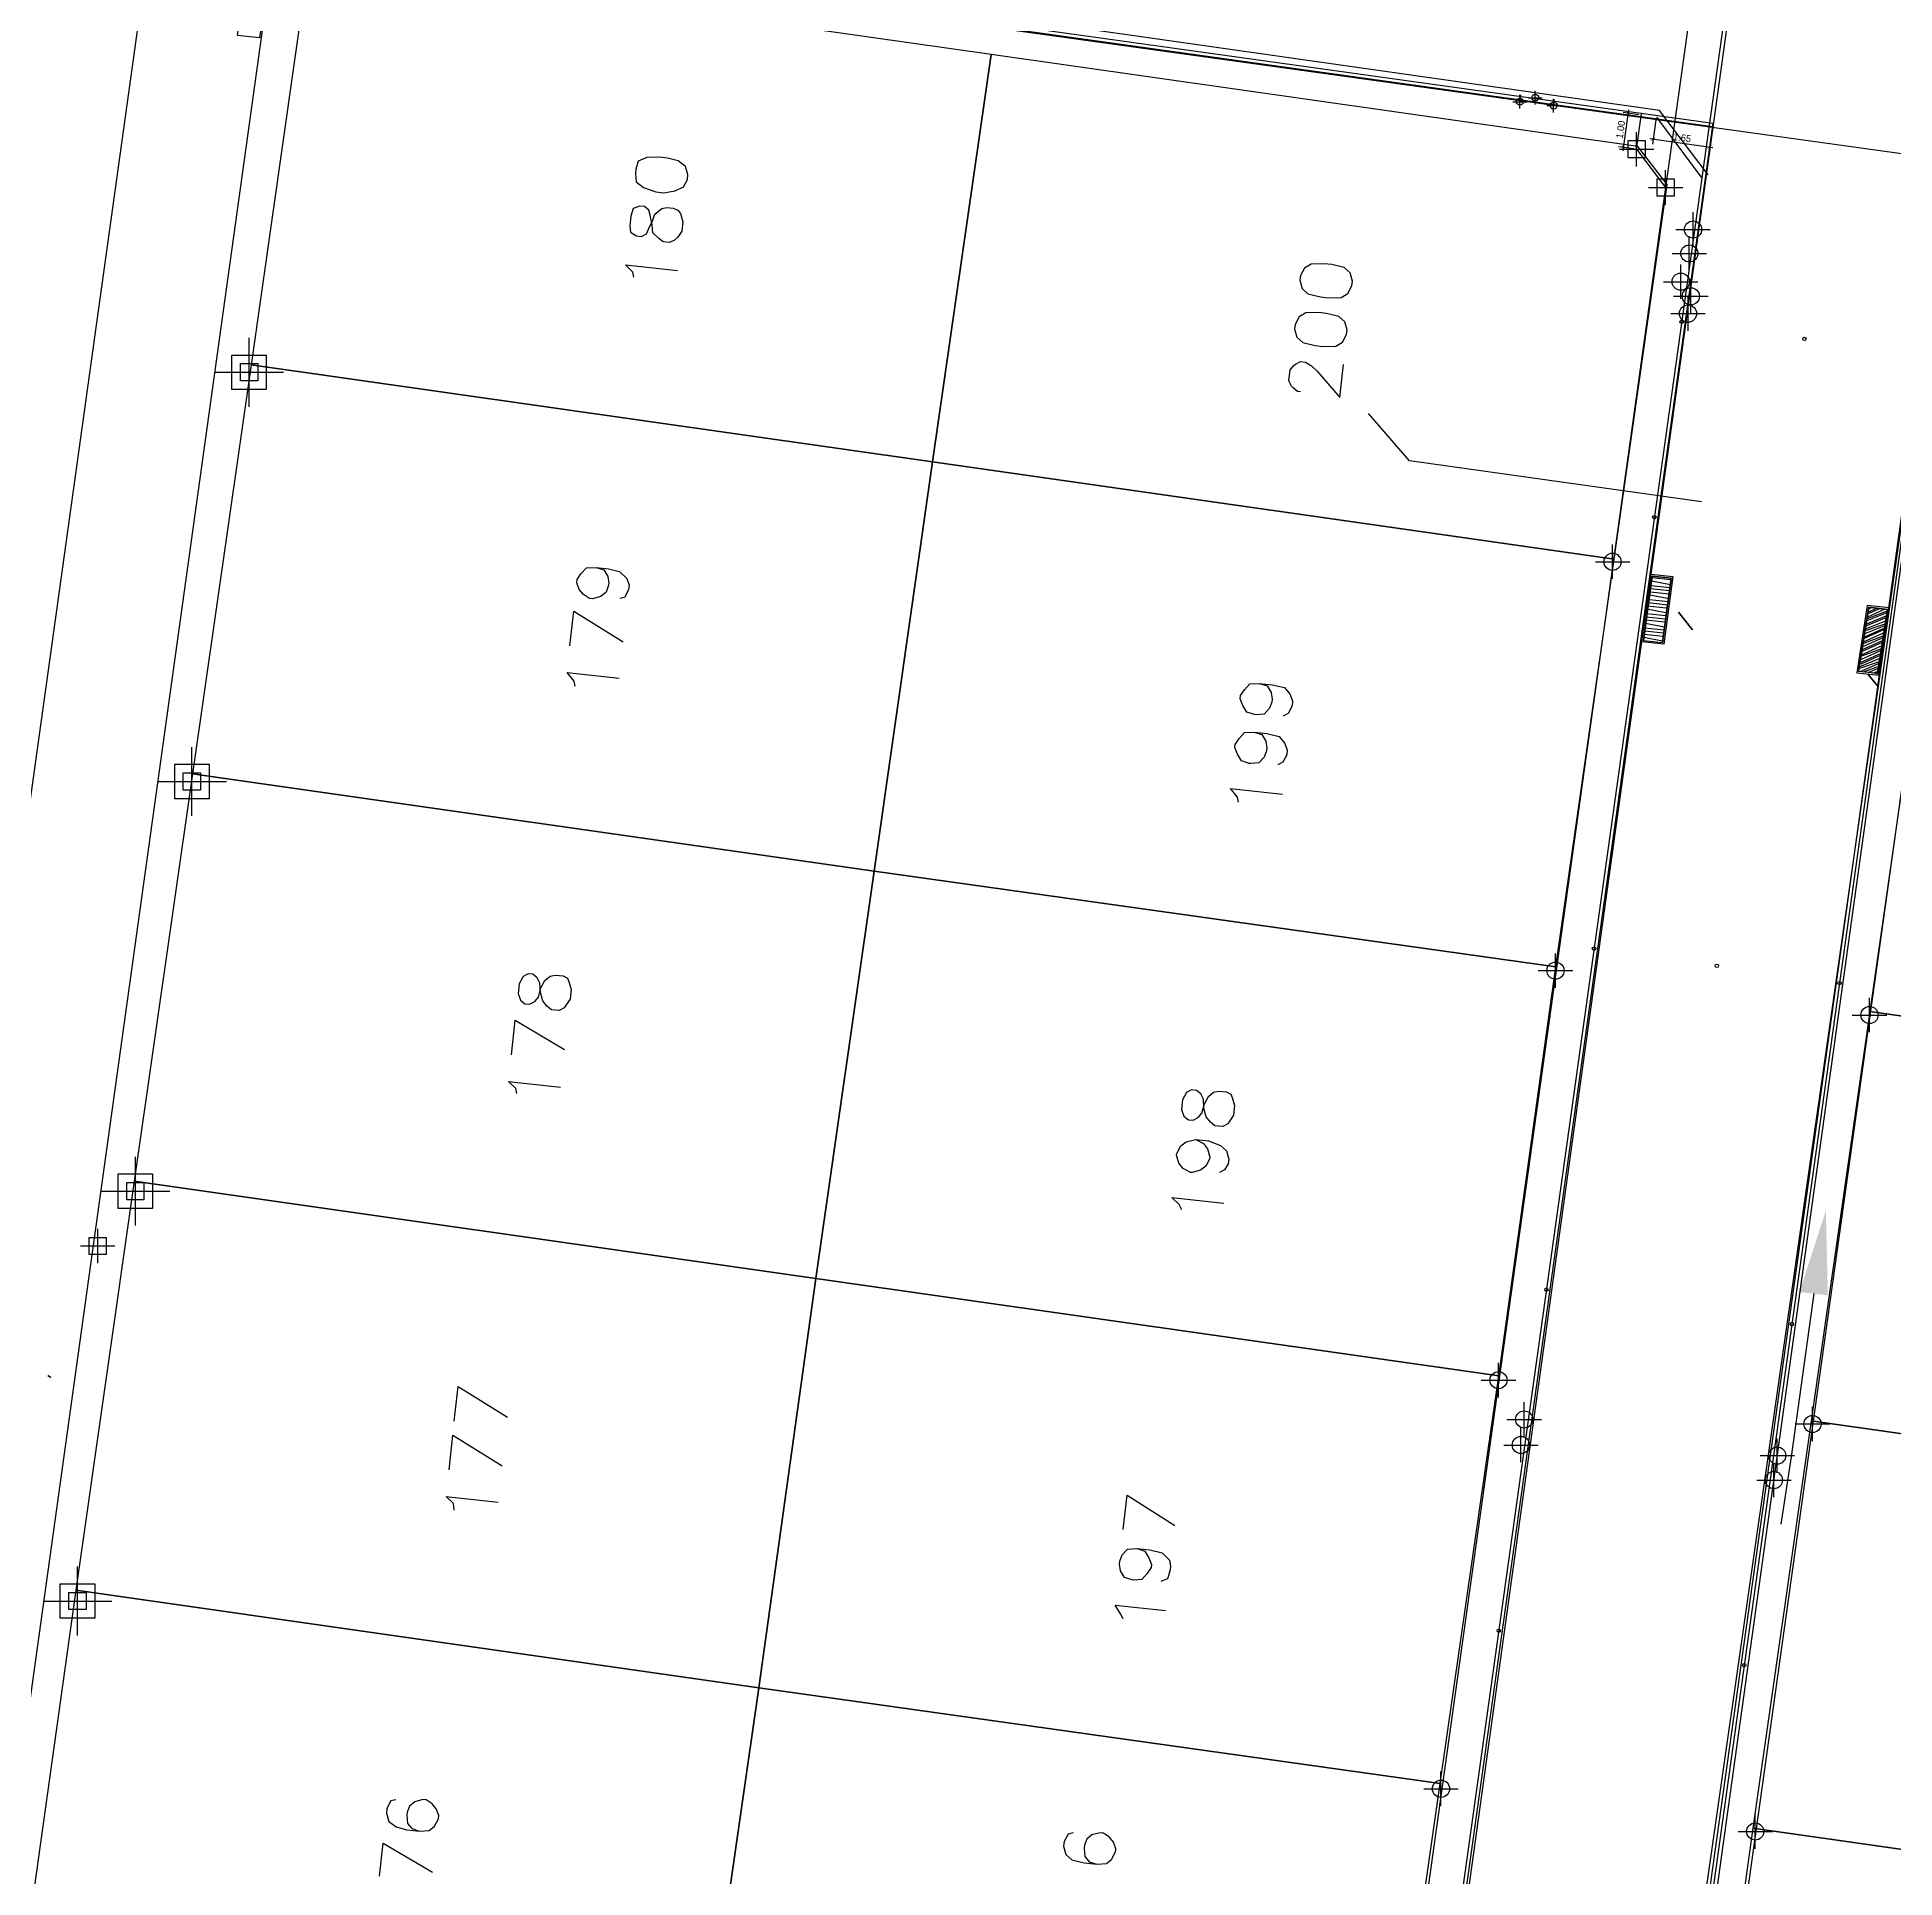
# Model space of a CAD drawing. Header units: metres. Extents: x -977055 to 805873, y -1033982 to 242021.
# Drawn here: x 907.1 to 961.1, y 980.5 to 1033.9 of the extents above; entities that cross this region are included whole.
import ezdxf

# ---------------------------------------------------------------- set-up
doc = ezdxf.new("R2010")
doc.units = ezdxf.units.M
doc.header["$PDMODE"] = 32
doc.header["$PDSIZE"] = 1.5
for name, color, linetype in [('12-CONDICIONES EXISTENTES', 2, 'Continuous'), ('C-ANNO-MATC-TEXT', 150, 'Continuous'), ('LOTE 243', 6, 'Continuous'), ('PUNTOS V', 4, 'Continuous'), ('V-NODE', 1, 'Continuous')]:
    doc.layers.add(name, color=color, linetype=linetype)
for name, color, linetype, true_color in [('PDF2_area escolar', 7, 'Continuous', 0x989898), ('PDF_Geometry', 7, 'Continuous', 0x797979), ('PDF_Solid Fills', 7, 'Continuous', 0x797979)]:
    doc.layers.add(name, color=color, linetype=linetype, true_color=true_color)
doc.layers.get('PDF2_area escolar').off()
doc.styles.add('CITY2', font='stylu.ttf', dxfattribs={"height": 0.2})
doc.dimstyles.new('COTAS2', dxfattribs={"dimtxt": 0.02, "dimasz": 0.1, "dimexe": 0.15, "dimexo": 0.08, "dimgap": 0.05, "dimtad": 1, "dimzin": 0, "dimdsep": 46, "dimtxsty": 'CITY2', "dimblk": 'ARCHTICK', "dimcen": 1, "dimdle": 0.1, "dimclrd": 1, "dimclre": 1, "dimclrt": 2, "dimadec": 0, "dimazin": 0, "dimtfac": 1, "dimtofl": 0, "dimtmove": 0, "dimatfit": 3, "dimldrblk": 'ARCHTICK', "dimfxl": 0.18, "dimtolj": 1, "dimtzin": 0, "dimarcsym": 0})

# ---------------------------------------------------------------- blocks, each defined once
blk = doc.blocks.new('*U2420')
at = {"color": 0, "linetype": 'ByBlock', "lineweight": -2, "transparency": 16777216}
for p, q in [((0, -1), (0, 1)), ((-1, 0), (1, 0))]:
    blk.add_line(p, q, dxfattribs=at)
blk.add_lwpolyline([(-0.5, -0.5), (-0.5, 0.5), (0.5, 0.5), (0.5, -0.5)], close=True, dxfattribs=at)
blk = doc.blocks.new('*U2450', base_point=(908.318, 988.523, 1000.231))
at = {"layer": 'V-NODE', "color": 10, "lineweight": -2}
blk.add_blockref('*U2420', (908.318, 988.523, 1000.231), dxfattribs=at)
blk = doc.blocks.new('*U2453', base_point=(908.319, 988.523, 1000.233))
at = {"layer": 'V-NODE', "color": 10, "lineweight": -2}
blk.add_blockref('*U2420', (908.319, 988.523, 1000.233), dxfattribs=at)
blk = doc.blocks.new('*U2456', base_point=(909.999, 1000.426, 999.633))
at = {"layer": 'V-NODE', "color": 10, "lineweight": -2}
blk.add_blockref('*U2420', (909.999, 1000.426, 999.633), dxfattribs=at)
blk = doc.blocks.new('*U2459', base_point=(911.641, 1012.32, 999.228))
at = {"layer": 'V-NODE', "color": 10, "lineweight": -2}
blk.add_blockref('*U2420', (911.641, 1012.32, 999.228), dxfattribs=at)
blk = doc.blocks.new('*U2462', base_point=(913.302, 1024.205, 998.519))
at = {"layer": 'V-NODE', "color": 10, "lineweight": -2}
blk.add_blockref('*U2420', (913.302, 1024.205, 998.519), dxfattribs=at)
blk = doc.blocks.new('*U2498')
at = {"color": 0, "linetype": 'ByBlock', "lineweight": -2, "transparency": 16777216}
for p, q in [((-1, 0), (1, 0)), ((0, -1), (0, 1))]:
    blk.add_line(p, q, dxfattribs=at)
blk.add_lwpolyline([(-0.5, -0.5), (-0.5, 0.5), (0.5, 0.5), (0.5, -0.5)], close=True, dxfattribs=at)
blk = doc.blocks.new('*U2702', base_point=(908.318, 988.523, 1000.231))
at = {"layer": 'V-NODE', "color": 130, "lineweight": -2, "xscale": 0.5, "yscale": 0.5, "zscale": 0.5}
blk.add_blockref('*U2498', (908.318, 988.523, 1000.231), dxfattribs=at)
blk = doc.blocks.new('*U2708', base_point=(908.319, 988.523, 1000.233))
at = {"layer": 'V-NODE', "color": 130, "lineweight": -2, "xscale": 0.5, "yscale": 0.5, "zscale": 0.5}
blk.add_blockref('*U2498', (908.319, 988.523, 1000.233), dxfattribs=at)
blk = doc.blocks.new('*U2711', base_point=(909.999, 1000.426, 999.633))
at = {"layer": 'V-NODE', "color": 130, "lineweight": -2, "xscale": 0.5, "yscale": 0.5, "zscale": 0.5}
blk.add_blockref('*U2498', (909.999, 1000.426, 999.633), dxfattribs=at)
blk = doc.blocks.new('*U2714', base_point=(911.641, 1012.32, 999.228))
at = {"layer": 'V-NODE', "color": 130, "lineweight": -2, "xscale": 0.5, "yscale": 0.5, "zscale": 0.5}
blk.add_blockref('*U2498', (911.641, 1012.32, 999.228), dxfattribs=at)
blk = doc.blocks.new('*U2717', base_point=(913.302, 1024.205, 998.519))
at = {"layer": 'V-NODE', "color": 130, "lineweight": -2, "xscale": 0.5, "yscale": 0.5, "zscale": 0.5}
blk.add_blockref('*U2498', (913.302, 1024.205, 998.519), dxfattribs=at)
blk = doc.blocks.new('*U2792', base_point=(953.602, 1030.68, 998.289))
at = {"layer": 'V-NODE', "color": 130, "lineweight": -2, "xscale": 0.5, "yscale": 0.5, "zscale": 0.5}
blk.add_blockref('*U2498', (953.602, 1030.68, 998.289), dxfattribs=at)
blk = doc.blocks.new('*U2795', base_point=(954.444, 1029.569, 998.292))
at = {"layer": 'V-NODE', "color": 130, "lineweight": -2, "xscale": 0.5, "yscale": 0.5, "zscale": 0.5}
blk.add_blockref('*U2498', (954.444, 1029.569, 998.292), dxfattribs=at)
blk = doc.blocks.new('base')
at = {"layer": 'PDF_Geometry', "lineweight": 25, "extrusion": (-0.000787417, 0.063364, 0.99799), "elevation": 0.026}
for points in [[(-314.355, -197.288), (-299.601, -195.681), (-292.744, -194.188), (-282.663, -192.111), (-274.476, -190.361), (-258.037, -185.154), (-248.029, -180.61), (-240.539, -177.71), (-228.643, -174.042), (-222.733, -172.714), (-217.384, -171.04), (-209.935, -169.248), (-202.16, -164.759), (-196.196, -160.284), (-195.073, -159.817), (-178.095, -157.457), (-154.298, -156.614), (-136.667, -154.611), (-124.436, -153.164), (-118.066, -151.474), (-100.79, -146.646), (-80.955, -140.967), (-73.385, -139.328), (-61.694, -135.822), (-40.504, -131.604), (-37.727, -130.872), (-17.661, -129.441), (1.311, -127.461), (21.092, -124.929), (41.006, -122.83), (47.376, -123.458), (63.592, -123.186), (81.402, -124.312), (85.639, -96.072), (88.705, -66.393), (92.811, -40.781), (97.16, -22.386), (100.596, -1.562), (102.483, 8.32), (109.691, 37.361), (117.528, 76.62), (126.217, 115.638), (131.513, 149.592), (134.682, 173.973), (136.916, 195.591), (139.956, 229.678), (141.558, 250.676), (142.614, 271.37), (143.252, 283.21), (147.066, 312.938), (152.58, 355.631), (153.554, 396.042), (150.869, 418.02), (151.777, 438.639), (150.959, 458.028), (151.777, 438.639), (150.869, 418.02), (153.554, 396.042), (152.58, 355.631), (147.066, 312.938), (143.252, 283.21), (142.614, 271.37), (141.558, 250.676), (139.956, 229.678), (136.916, 195.591), (134.682, 173.973), (131.513, 149.592), (126.217, 115.638), (117.528, 76.62), (109.691, 37.361), (102.483, 8.32), (100.596, -1.562), (97.16, -22.386), (92.811, -40.781), (88.705, -66.393), (85.639, -96.072), (81.402, -124.312), (63.592, -123.186), (47.376, -123.458), (41.006, -122.83), (21.092, -124.929), (1.311, -127.461), (-17.661, -129.441), (-37.727, -130.872), (-40.504, -131.604), (-61.694, -135.822), (-73.385, -139.328), (-80.955, -140.967), (-100.79, -146.646), (-118.066, -151.474), (-124.436, -153.164), (-136.667, -154.611), (-154.298, -156.614), (-178.095, -157.457), (-195.073, -159.817), (-196.196, -160.284), (-202.16, -164.759), (-209.935, -169.248), (-217.384, -171.04), (-222.733, -172.714), (-228.643, -174.042), (-240.539, -177.71), (-248.029, -180.61), (-258.037, -185.154), (-274.476, -190.361), (-282.663, -192.111), (-292.744, -194.188), (-299.601, -195.681), (-314.355, -197.288), (-312.178, -178.446), (-309.146, -157.898), (-306.876, -132.899), (-305.823, -118.002), (-298.643, -78.802), (-291.055, -45.077), (-282.252, -15.116), (-275.645, 10.473), (-270.319, 33.898), (-263.825, 63.164), (-258.15, 86.408), (-284.424, 123.888)], [(-73.109, -12.723), (-71.713, -14.606), (-33.296, -20.58), (-31.412, -19.184), (-31.083, -17.229), (-30.444, -17.306), (-30.732, -19.312), (-31.412, -19.184)], [(-120.33, -7.08), (-121.726, -5.196), (-110.823, 64.902), (-108.945, 66.252), (-70.522, 60.325), (-69.126, 58.441), (-80.029, -11.657), (-81.907, -13.007)], [(-41.868, -10.134), (-41.838, -10.276), (-41.632, -10.487), (-43.14, -10.305)], [(-61.19, -6.554), (-61.099, -6.565), (-60.973, -6.673), (-60.933, -6.724), (-60.858, -6.872), (-60.896, -7.192), (-61.004, -7.318), (-61.055, -7.358), (-61.204, -7.433), (-61.341, -7.417), (-61.513, -7.303), (-61.679, -7.144), (-62.328, -6.37), (-62.443, -7.33)], [(-72.797, -3.208), (-64.329, -4.506), (-63.152, -5.9)], [(-40.666, -1.7), (-40.889, -1.627), (-41.004, -1.427), (-41.028, -1.239), (-41.017, -1.147), (-40.949, -0.97), (-40.796, -0.85), (-40.556, -0.786), (-40.465, -0.797), (-40.293, -0.91), (-40.172, -1.064), (-40.103, -1.258), (-40.114, -1.349), (-40.227, -1.521), (-40.386, -1.687), (-40.666, -1.7), (-41.032, -1.656), (-41.346, -1.572), (-41.553, -1.361), (-41.622, -1.167), (-41.606, -1.03), (-41.487, -0.813), (-41.344, -0.783)], [(-71.062, 0.803), (-71.334, -1.066), (-71.882, -0.999), (-71.611, 0.869)], [(-71.301, -0.791), (-71.849, -0.725)], [(-71.317, -0.928), (-71.86, -0.817)], [(-71.328, -1.02), (-71.877, -0.954)], [(-71.183, -0.203), (-71.732, -0.136)], [(-71.194, -0.294), (-71.788, -0.222)], [(-71.251, -0.38), (-71.799, -0.314)], [(-71.268, -0.517), (-71.81, -0.405)], [(-71.279, -0.608), (-71.827, -0.542)], [(-71.29, -0.7), (-71.838, -0.634)], [(-39.882, 0.571), (-40.004, -0.435), (-41.424, 0.478)], [(-71.123, 0.3), (-71.666, 0.412)], [(-71.134, 0.209), (-71.682, 0.275)], [(-71.145, 0.117), (-71.693, 0.183)], [(-71.156, 0.026), (-71.704, 0.092)], [(-71.172, -0.111), (-71.715, 0.001)], [(-77.799, 1.847), (-77.845, 1.852), (-78.162, -0.011), (-77.614, -0.077), (-77.297, 1.786)], [(-77.485, 0.603), (-78.113, 0.4)], [(-77.491, 0.557), (-78.124, 0.309)], [(-77.502, 0.466), (-78.135, 0.218)], [(-77.507, 0.42), (-78.14, 0.172)], [(-77.518, 0.329), (-78.151, 0.08)], [(-77.575, 0.243), (-78.157, 0.035)], [(-77.581, 0.197), (-78.071, -0.022)], [(-77.592, 0.106), (-77.934, -0.038)], [(-77.597, 0.06), (-77.842, -0.05)], [(-77.608, -0.031), (-77.705, -0.066)], [(-71.073, 0.712), (-71.616, 0.823)], [(-71.084, 0.62), (-71.633, 0.686)], [(-71.095, 0.529), (-71.644, 0.595)], [(-71.106, 0.437), (-71.655, 0.503)], [(-77.414, 1.197), (-78.001, 0.943)], [(-77.419, 1.152), (-78.006, 0.898)], [(-77.43, 1.06), (-78.017, 0.806)], [(-77.441, 0.969), (-78.023, 0.761)], [(-77.447, 0.923), (-78.034, 0.669)], [(-77.458, 0.832), (-78.045, 0.578)], [(-77.463, 0.786), (-78.05, 0.532)], [(-77.474, 0.694), (-78.107, 0.446)], [(-77.308, 1.695), (-77.935, 1.492)], [(-77.313, 1.649), (-77.946, 1.4)], [(-77.37, 1.563), (-77.957, 1.309)], [(-77.375, 1.517), (-77.962, 1.263)], [(-77.386, 1.426), (-77.973, 1.172)], [(-77.397, 1.334), (-77.979, 1.126)], [(-77.403, 1.289), (-77.99, 1.035)], [(-40.019, 1.746), (-39.99, 1.604), (-39.789, 1.348), (-41.297, 1.529)], [(-77.342, 1.791), (-77.929, 1.538)], [(-77.434, 1.802), (-77.918, 1.629)], [(-77.571, 1.819), (-77.913, 1.675)], [(-77.708, 1.836), (-77.902, 1.766)], [(-59.892, 1.915), (-60.115, 1.988), (-60.23, 2.187), (-60.254, 2.376), (-60.243, 2.467), (-60.175, 2.645), (-60.016, 2.811), (-59.782, 2.829), (-59.736, 2.824), (-59.513, 2.75), (-59.398, 2.551), (-59.329, 2.357), (-59.34, 2.266), (-59.453, 2.094), (-59.612, 1.928), (-59.892, 1.915), (-60.258, 1.959), (-60.618, 2.049), (-60.778, 2.254), (-60.848, 2.447), (-60.831, 2.585), (-60.712, 2.802), (-60.564, 2.877)], [(-59.721, 3.332), (-59.944, 3.405), (-60.059, 3.604), (-60.083, 3.793), (-60.072, 3.884), (-60.004, 4.061), (-59.845, 4.228), (-59.611, 4.246), (-59.565, 4.24), (-59.342, 4.167), (-59.227, 3.968), (-59.158, 3.774), (-59.169, 3.683), (-59.282, 3.511), (-59.441, 3.344), (-59.721, 3.332), (-60.087, 3.376), (-60.447, 3.466), (-60.608, 3.67), (-60.677, 3.864), (-60.661, 4.001), (-60.542, 4.219), (-60.394, 4.294)], [(-59.245, 5.361), (-59.216, 5.218), (-59.015, 4.962), (-60.523, 5.144)], [(-38.034, 12.451), (-38.155, 11.445), (-39.581, 12.313)], [(-38.176, 13.581), (-38.147, 13.438), (-37.94, 13.228), (-39.449, 13.41)], [(-57.878, 15.166), (-58.096, 15.285), (-58.216, 15.439), (-58.28, 15.678), (-58.275, 15.724), (-58.156, 15.942), (-58.002, 16.062), (-57.762, 16.126), (-57.717, 16.121), (-57.499, 16.002), (-57.379, 15.848), (-57.315, 15.608), (-57.32, 15.563), (-57.439, 15.345), (-57.593, 15.225), (-57.878, 15.166), (-58.244, 15.21), (-58.598, 15.346), (-58.765, 15.505), (-58.829, 15.744), (-58.812, 15.882), (-58.699, 16.053), (-58.55, 16.128)], [(-57.447, 17.201), (-57.372, 17.053), (-57.166, 16.842), (-58.674, 17.024)], [(-75.767, 19.872), (-75.057, 24.609), (-74.729, 26.563)], [(-36.242, 23.086), (-36.364, 22.08), (-37.784, 22.993)], [(-36.072, 24.503), (-36.193, 23.497), (-37.613, 24.41)], [(-36.208, 25.678), (-36.185, 25.49), (-35.978, 25.28), (-37.486, 25.461)], [(-55.633, 26.488), (-55.754, 25.483), (-57.129, 26.39)], [(-56.029, 27.046), (-56.252, 27.12), (-56.368, 27.319), (-56.437, 27.513), (-56.426, 27.604), (-56.312, 27.776), (-56.153, 27.942), (-55.919, 27.96), (-55.874, 27.955), (-55.651, 27.882), (-55.535, 27.682), (-55.512, 27.494), (-55.523, 27.403), (-55.59, 27.225), (-55.75, 27.059), (-56.029, 27.046), (-56.395, 27.09), (-56.755, 27.18), (-56.962, 27.39), (-56.985, 27.579), (-56.969, 27.716), (-56.896, 27.939), (-56.702, 28.008)], [(-55.599, 29.081), (-55.524, 28.933), (-55.369, 28.682), (-56.831, 28.859)], [(-34.407, 34.086), (-34.264, 34.116), (-34.145, 34.333), (-34.129, 34.47), (-34.193, 34.71), (-34.405, 34.874), (-34.719, 34.959), (-35.085, 35.003), (-35.365, 34.99), (-35.518, 34.869), (-35.637, 34.652), (-35.648, 34.561), (-35.579, 34.367), (-35.458, 34.213), (-35.286, 34.1), (-35.195, 34.089), (-34.956, 34.152), (-34.802, 34.273), (-34.734, 34.45), (-34.723, 34.542), (-34.741, 34.776), (-34.862, 34.929), (-35.085, 35.003)], [(-33.909, 36.299), (-34.024, 35.339), (-35.45, 36.206)], [(-54.062, 35.295), (-53.919, 35.324), (-53.8, 35.542), (-53.784, 35.679), (-53.848, 35.918), (-54.014, 36.078), (-54.374, 36.167), (-54.74, 36.211), (-55.019, 36.199), (-55.173, 36.078), (-55.292, 35.861), (-55.303, 35.769), (-55.234, 35.575), (-55.113, 35.422), (-54.941, 35.308), (-54.85, 35.297), (-54.61, 35.361), (-54.457, 35.482), (-54.389, 35.659), (-54.378, 35.751), (-54.396, 35.985), (-54.517, 36.138), (-54.74, 36.211)]]:
    blk.add_lwpolyline(points, dxfattribs=at)
for points in [[(-50.481, -4.644), (-52.324, -16.479), (-33.569, -19.388), (-32.402, -18.554), (-30.726, -7.72)], [(-70.235, -1.569), (-71.917, -12.449), (-71.078, -13.57), (-52.324, -16.479), (-50.481, -4.644)], [(-41.951, -13.138), (-41.97, -12.904), (-42.182, -12.739), (-42.536, -12.604), (-42.765, -12.576), (-43.096, -12.629), (-43.341, -12.738), (-43.46, -12.956), (-43.476, -13.093), (-43.412, -13.333), (-43.2, -13.497), (-42.886, -13.582), (-42.657, -13.609), (-42.286, -13.607), (-42.041, -13.498), (-41.968, -13.275)], [(-41.77, -11.629), (-41.793, -11.441), (-41.965, -11.328), (-42.102, -11.311), (-42.25, -11.386), (-42.313, -11.518), (-42.437, -11.781), (-42.505, -11.958), (-42.71, -12.119), (-42.852, -12.148), (-43.035, -12.126), (-43.167, -12.064), (-43.247, -11.961), (-43.311, -11.722), (-43.278, -11.448), (-43.165, -11.276), (-43.062, -11.195), (-42.914, -11.121), (-42.731, -11.143), (-42.605, -11.25), (-42.439, -11.41), (-42.421, -11.644), (-42.362, -11.929), (-42.333, -12.072), (-42.207, -12.18), (-42.07, -12.196), (-41.876, -12.127), (-41.803, -11.904)], [(-61.21, -9.797), (-61.274, -9.558), (-61.44, -9.399), (-61.801, -9.309), (-62.029, -9.281), (-62.4, -9.283), (-62.6, -9.398), (-62.719, -9.616), (-62.735, -9.753), (-62.671, -9.992), (-62.505, -10.151), (-62.145, -10.241), (-61.916, -10.269), (-61.545, -10.267), (-61.346, -10.152), (-61.227, -9.934)], [(-61.039, -8.38), (-61.103, -8.141), (-61.27, -7.982), (-61.63, -7.892), (-61.858, -7.864), (-62.23, -7.866), (-62.429, -7.981), (-62.548, -8.199), (-62.564, -8.336), (-62.5, -8.575), (-62.334, -8.734), (-61.974, -8.824), (-61.745, -8.852), (-61.374, -8.85), (-61.175, -8.735), (-61.056, -8.517)], [(-48.632, 7.236), (-50.481, -4.644), (-30.726, -7.72), (-28.877, 4.16)], [(-68.392, 10.266), (-70.235, -1.569), (-50.481, -4.644), (-48.632, 7.236)], [(-71.011, 0.843), (-71.293, -1.117), (-71.933, -1.04), (-71.651, 0.92)], [(-71.882, -0.999), (-71.334, -1.066), (-71.062, 0.803), (-71.611, 0.869)], [(-77.885, 1.903), (-78.213, -0.051), (-77.573, -0.128), (-77.245, 1.826)], [(-97.249, 14.762), (-99.092, 2.928), (-79.338, -0.148), (-77.495, 11.687)], [(-77.614, -0.077), (-78.162, -0.011), (-77.845, 1.852), (-77.297, 1.786)], [(-46.789, 19.07), (-48.632, 7.236), (-28.877, 4.16), (-27.034, 15.995)], [(-66.589, 22.151), (-68.392, 10.266), (-48.632, 7.236), (-46.789, 19.07)], [(-38.249, 10.668), (-38.318, 10.862), (-38.444, 10.97), (-38.581, 10.986), (-38.729, 10.912), (-38.837, 10.785), (-38.916, 10.517), (-39.035, 10.299), (-39.189, 10.179), (-39.331, 10.149), (-39.56, 10.177), (-39.691, 10.239), (-39.726, 10.336), (-39.79, 10.576), (-39.757, 10.85), (-39.643, 11.022), (-39.587, 11.108), (-39.439, 11.183), (-39.21, 11.155), (-39.084, 11.047), (-38.963, 10.893), (-38.899, 10.654), (-38.887, 10.374), (-38.812, 10.226), (-38.686, 10.118), (-38.549, 10.102), (-38.401, 10.176), (-38.282, 10.394)], [(-95.401, 26.643), (-97.249, 14.762), (-77.495, 11.687), (-75.646, 23.567)], [(-57.474, 14.283), (-57.544, 14.477), (-57.67, 14.585), (-57.807, 14.601), (-57.955, 14.526), (-58.063, 14.4), (-58.142, 14.131), (-58.261, 13.914), (-58.414, 13.793), (-58.557, 13.764), (-58.786, 13.792), (-58.917, 13.854), (-58.952, 13.951), (-59.016, 14.19), (-58.983, 14.465), (-58.869, 14.636), (-58.813, 14.722), (-58.664, 14.797), (-58.436, 14.77), (-58.31, 14.662), (-58.189, 14.508), (-58.125, 14.269), (-58.113, 13.989), (-58.038, 13.841), (-57.912, 13.733), (-57.774, 13.716), (-57.626, 13.791), (-57.507, 14.009)], [(-44.986, 30.956), (-46.789, 19.07), (-27.034, 15.995), (-25.186, 27.875)], [(-64.746, 33.986), (-66.589, 22.151), (-46.789, 19.07), (-44.986, 30.956)], [(-93.603, 38.482), (-95.401, 26.643), (-75.646, 23.567), (-73.803, 35.401)], [(-43.143, 42.79), (-44.986, 30.956), (-25.186, 27.875), (-23.388, 39.714)], [(-62.897, 45.866), (-64.746, 33.986), (-44.986, 30.956), (-43.143, 42.79)], [(-91.755, 50.362), (-93.603, 38.482), (-73.803, 35.401), (-72, 47.287)]]:
    blk.add_lwpolyline(points, close=True, dxfattribs=at)
at = {"layer": 'PDF_Geometry', "color": 6, "lineweight": 40, "extrusion": (-0.000787417, 0.063364, 0.99799), "elevation": 0.026}
for points in [[(-72.488, 0.511), (-72.086, -0.001)], [(-77.847, 2.223), (-77.565, 1.865)]]:
    blk.add_lwpolyline(points, dxfattribs=at)
at = {"layer": 'PDF_Geometry', "color": 30, "lineweight": 50, "true_color": 0xf26621, "extrusion": (-0.000787417, 0.063364, 0.99799), "elevation": 0.026}
blk.add_lwpolyline([(-24.541, 21.676), (-24.455, 21.619)], dxfattribs=at)
blk = doc.blocks.new('*U3056')
at = {"color": 0, "linetype": 'ByBlock', "lineweight": -2, "transparency": 16777216}
for p, q in [((-1, 0), (1, 0)), ((0, -1), (0, 1))]:
    blk.add_line(p, q, dxfattribs=at)
blk.add_circle((0, 0), 0.5, dxfattribs=at)
blk = doc.blocks.new('*U3065', base_point=(960.366, 1005.54, 999.54))
at = {"layer": 'V-NODE', "color": 90, "lineweight": -2, "xscale": 0.5, "yscale": 0.5, "zscale": 0.5}
blk.add_blockref('*U3056', (960.366, 1005.54, 999.54), dxfattribs=at)
blk = doc.blocks.new('*U3068', base_point=(958.709, 993.665, 1000.136))
at = {"layer": 'V-NODE', "color": 90, "lineweight": -2, "xscale": 0.5, "yscale": 0.5, "zscale": 0.5}
blk.add_blockref('*U3056', (958.709, 993.665, 1000.136), dxfattribs=at)
blk = doc.blocks.new('*U3071', base_point=(957.046, 981.831, 1000.721))
at = {"layer": 'V-NODE', "color": 90, "lineweight": -2, "xscale": 0.5, "yscale": 0.5, "zscale": 0.5}
blk.add_blockref('*U3056', (957.046, 981.831, 1000.721), dxfattribs=at)
blk = doc.blocks.new('*U3161', base_point=(947.918, 983.072, 1000.648))
at = {"layer": 'V-NODE', "color": 90, "lineweight": -2, "xscale": 0.5, "yscale": 0.5, "zscale": 0.5}
blk.add_blockref('*U3056', (947.918, 983.072, 1000.648), dxfattribs=at)
blk = doc.blocks.new('*U3164', base_point=(949.589, 994.937, 1000.03))
at = {"layer": 'V-NODE', "color": 90, "lineweight": -2, "xscale": 0.5, "yscale": 0.5, "zscale": 0.5}
blk.add_blockref('*U3056', (949.589, 994.937, 1000.03), dxfattribs=at)
blk = doc.blocks.new('*U3167', base_point=(951.244, 1006.829, 999.451))
at = {"layer": 'V-NODE', "color": 90, "lineweight": -2, "xscale": 0.5, "yscale": 0.5, "zscale": 0.5}
blk.add_blockref('*U3056', (951.244, 1006.829, 999.451), dxfattribs=at)
blk = doc.blocks.new('*U3170', base_point=(952.902, 1018.702, 998.999))
at = {"layer": 'V-NODE', "color": 90, "lineweight": -2, "xscale": 0.5, "yscale": 0.5, "zscale": 0.5}
blk.add_blockref('*U3056', (952.902, 1018.702, 998.999), dxfattribs=at)
blk = doc.blocks.new('_ArchTick')
at = {"color": 0, "linetype": 'ByBlock', "const_width": 0.15}
blk.add_lwpolyline([(-0.5, -0.5), (0.5, 0.5)], dxfattribs=at)
blk = doc.blocks.new('*D4197')
at = {"layer": '12-CONDICIONES EXISTENTES', "color": 1, "lineweight": -2, "transparency": 16777216}
blk.add_line((953.206, 1030.634), (953.371, 1031.823), dxfattribs=at)
at = {"layer": '12-CONDICIONES EXISTENTES', "color": 1, "linetype": 'Continuous', "lineweight": -2, "transparency": 16777216}
for p, q in [((953.661, 1031.681), (953.209, 1031.744)), ((953.523, 1030.691), (953.071, 1030.754))]:
    blk.add_line(p, q, dxfattribs=at)
at = {"layer": 'Defpoints', "color": 0, "transparency": 16777216}
for p in [(953.357, 1031.724), (953.74, 1031.67, 998.289), (953.602, 1030.68, 998.289)]:
    blk.add_point(p, dxfattribs=at)
at = {"layer": '12-CONDICIONES EXISTENTES', "color": 1, "lineweight": -2, "transparency": 16777216, "xscale": 0.1, "yscale": 0.1, "zscale": 0.1}
for p, rotation in [((953.357, 1031.724), 82.08179237655898), ((953.22, 1030.733), 262.081792376559)]:
    blk.add_blockref('_ArchTick', p, dxfattribs=dict(at, rotation=rotation))
at = {"layer": '12-CONDICIONES EXISTENTES', "color": 2, "transparency": 16777216, "insert": (953.136, 1031.25), "char_height": 0.2, "attachment_point": 5, "rotation": 82.0818, "style": 'CITY2'}
blk.add_mtext('\\A1;1.00', dxfattribs=at)
blk = doc.blocks.new('*D4204')
at = {"layer": '12-CONDICIONES EXISTENTES', "color": 1, "linetype": 'Continuous', "lineweight": -2, "transparency": 16777216}
for p, q in [((954.163, 1031.531), (954.065, 1030.827)), ((955.797, 1031.303), (955.699, 1030.599))]:
    blk.add_line(p, q, dxfattribs=at)
at = {"layer": '12-CONDICIONES EXISTENTES', "color": 1, "lineweight": -2, "transparency": 16777216}
blk.add_line((953.986, 1030.989), (955.819, 1030.734), dxfattribs=at)
at = {"layer": 'Defpoints', "color": 0, "transparency": 16777216}
for p in [(954.174, 1031.61, 997.203), (955.808, 1031.382, 997.203), (955.72, 1030.748)]:
    blk.add_point(p, dxfattribs=at)
at = {"layer": '12-CONDICIONES EXISTENTES', "color": 1, "lineweight": -2, "transparency": 16777216, "xscale": 0.1, "yscale": 0.1, "zscale": 0.1}
for p, rotation in [((954.085, 1030.976), 172.0696829134695), ((955.72, 1030.748), 352.0696829134695)]:
    blk.add_blockref('_ArchTick', p, dxfattribs=dict(at, rotation=rotation))
at = {"layer": '12-CONDICIONES EXISTENTES', "color": 2, "transparency": 16777216, "insert": (954.924, 1031.015), "char_height": 0.2, "attachment_point": 5, "rotation": 352.0697, "style": 'CITY2'}
blk.add_mtext('\\A1;1.65', dxfattribs=at)
blk = doc.blocks.new('*U4233')
at = {"color": 0, "linetype": 'ByBlock', "lineweight": -2, "transparency": 16777216}
for p, q in [((-1, 0), (1, 0)), ((0, -1), (0, 1))]:
    blk.add_line(p, q, dxfattribs=at)
blk.add_lwpolyline([(-0.5, -0.5), (-0.5, 0.5), (0.5, 0.5), (0.5, -0.5)], close=True, dxfattribs=at)
blk = doc.blocks.new('*U4545')
at = {"color": 0, "linetype": 'ByBlock', "lineweight": -2, "transparency": 16777216}
for p, q in [((-1, 0), (1, 0)), ((0, -1), (0, 1))]:
    blk.add_line(p, q, dxfattribs=at)
blk.add_circle((0, 0), 0.5, dxfattribs=at)
blk = doc.blocks.new('*U4740', base_point=(950.656, 1032.177, 997.629))
at = {"layer": 'V-NODE', "lineweight": -2, "xscale": 0.2, "yscale": 0.2, "zscale": 0.2}
blk.add_blockref('*U4545', (950.656, 1032.177, 997.629), dxfattribs=at)
blk = doc.blocks.new('*U4743', base_point=(950.209, 1032.06, 997.826))
at = {"layer": 'V-NODE', "lineweight": -2, "xscale": 0.2, "yscale": 0.2, "zscale": 0.2}
blk.add_blockref('*U4545', (950.209, 1032.06, 997.826), dxfattribs=at)
blk = doc.blocks.new('*U4746', base_point=(951.19, 1031.947, 997.824))
at = {"layer": 'V-NODE', "lineweight": -2, "xscale": 0.2, "yscale": 0.2, "zscale": 0.2}
blk.add_blockref('*U4545', (951.19, 1031.947, 997.824), dxfattribs=at)
blk = doc.blocks.new('*U4864')
at = {"color": 0, "linetype": 'ByBlock', "lineweight": -2, "transparency": 16777216}
for p, q in [((-1, 0), (1, 0)), ((0, -1), (0, 1))]:
    blk.add_line(p, q, dxfattribs=at)
blk.add_circle((0, 0), 0.5, dxfattribs=at)
blk = doc.blocks.new('*U4876', base_point=(957.588, 992.035, 999.671))
at = {"layer": 'V-NODE', "color": 5, "lineweight": -2, "xscale": 0.5, "yscale": 0.5, "zscale": 0.5}
blk.add_blockref('*U4864', (957.588, 992.035, 999.671), dxfattribs=at)
blk = doc.blocks.new('*U4879', base_point=(957.685, 992.747, 999.64))
at = {"layer": 'V-NODE', "color": 5, "lineweight": -2, "xscale": 0.5, "yscale": 0.5, "zscale": 0.5}
blk.add_blockref('*U4864', (957.685, 992.747, 999.64), dxfattribs=at)
blk = doc.blocks.new('*U4882', base_point=(950.241, 993.053, 999.694))
at = {"layer": 'V-NODE', "color": 5, "lineweight": -2, "xscale": 0.5, "yscale": 0.5, "zscale": 0.5}
blk.add_blockref('*U4864', (950.241, 993.053, 999.694), dxfattribs=at)
blk = doc.blocks.new('*U4885', base_point=(950.336, 993.796, 999.654))
at = {"layer": 'V-NODE', "color": 5, "lineweight": -2, "xscale": 0.5, "yscale": 0.5, "zscale": 0.5}
blk.add_blockref('*U4864', (950.336, 993.796, 999.654), dxfattribs=at)
blk = doc.blocks.new('*U4903', base_point=(955.094, 1025.909, 997.865))
at = {"layer": 'V-NODE', "color": 5, "lineweight": -2, "xscale": 0.5, "yscale": 0.5, "zscale": 0.5}
blk.add_blockref('*U4864', (955.094, 1025.909, 997.865), dxfattribs=at)
blk = doc.blocks.new('*U4906', base_point=(955.175, 1026.41, 997.709))
at = {"layer": 'V-NODE', "color": 5, "lineweight": -2, "xscale": 0.5, "yscale": 0.5, "zscale": 0.5}
blk.add_blockref('*U4864', (955.175, 1026.41, 997.709), dxfattribs=at)
blk = doc.blocks.new('*U4909', base_point=(955.132, 1027.654, 997.656))
at = {"layer": 'V-NODE', "color": 5, "lineweight": -2, "xscale": 0.5, "yscale": 0.5, "zscale": 0.5}
blk.add_blockref('*U4864', (955.132, 1027.654, 997.656), dxfattribs=at)
blk = doc.blocks.new('*U4912', base_point=(955.241, 1028.349, 997.662))
at = {"layer": 'V-NODE', "color": 5, "lineweight": -2, "xscale": 0.5, "yscale": 0.5, "zscale": 0.5}
blk.add_blockref('*U4864', (955.241, 1028.349, 997.662), dxfattribs=at)
blk = doc.blocks.new('*U4915', base_point=(954.883, 1026.835, 997.908))
at = {"layer": 'V-NODE', "color": 5, "lineweight": -2, "xscale": 0.5, "yscale": 0.5, "zscale": 0.5}
blk.add_blockref('*U4864', (954.883, 1026.835, 997.908), dxfattribs=at)

msp = doc.modelspace()

# ---------------------------------------------------------------- linework, layer by layer
at = {"color": 1}
for points, elevation in [([(938.32565, 853.49253), (977.19382, 1133.04779), (969.57923, 1130.55567), (930.81283, 851.13877), (938.32565, 853.49253)], 1010.921), ([(800.43009, 1059.15524), (1158.55239, 1009.42112), (1157.10677, 1003.36236), (799.56529, 1053.01584), (800.42069, 1059.15655)], 997.419)]:
    msp.add_lwpolyline(points, dxfattribs=dict(at, elevation=elevation))
at = {"layer": '12-CONDICIONES EXISTENTES', "color": 1, "linetype": 'Continuous', "elevation": 997.203}
for points in [[(865.2621, 1044.05606), (955.81638, 1031.44177)], [(865.34733, 1043.94322), (955.80258, 1031.34273)]]:
    msp.add_lwpolyline(points, dxfattribs=at)
at = {"layer": '12-CONDICIONES EXISTENTES', "color": 1}
for points, elevation in [([(950.209, 1032.06), (950.23678, 1032.2594)], 997.824), ([(951.19, 1031.947), (951.21454, 1032.1232)], 997.822), ([(953.602, 1030.68), (953.7446, 1031.70524)], 998.289)]:
    msp.add_lwpolyline(points, dxfattribs=dict(at, elevation=elevation))
at = {"layer": 'LOTE 243', "color": 1, "elevation": 1009.43524}
for points in [[(977.00002, 1131.99893), (965.07922, 1047.15006), (962.46607, 1028.44811), (952.78003, 959.1458), (950.94785, 946.05157), (937.95342, 853.36412)], [(977.09482, 1131.955), (965.17825, 1047.13615), (962.56511, 1028.43427), (952.87906, 959.13196), (951.04689, 946.03771), (938.06969, 853.47319)], [(978.04222, 1131.51066), (966.16852, 1046.99702), (963.55549, 1028.29589), (953.86944, 958.99354), (952.03724, 945.89914), (939.06001, 853.33435)]]:
    msp.add_lwpolyline(points, dxfattribs=at)
at = {"layer": 'LOTE 243', "color": 1, "linetype": 'ByBlock', "elevation": 1009.43524}
for points in [[(969.31839, 1128.35544), (958.04827, 1048.13787), (955.43438, 1029.43062), (945.74837, 960.12858), (943.91635, 947.03543), (930.42045, 850.77109)], [(968.254, 1127.967), (957.058, 1048.277), (954.444, 1029.569), (944.758, 960.267), (942.926, 947.174), (929.43014, 850.90993)], [(955.81636, 1031.44177), (955.53342, 1029.41678), (945.84741, 960.11474), (944.01539, 947.02157), (930.51216, 850.70494)], [(959.28822, 1030.99705), (959.28748, 1030.99172)]]:
    msp.add_lwpolyline(points, dxfattribs=at)
at = {"layer": 'PDF_Solid Fills', "transparency": 33554559, "extrusion": (-0.000787417, 0.063364, 0.99799)}
msp.add_solid([(-970.65203, -920.13772, 1060.76006), (-971.44667, -922.49964, 1060.76006), (-971.47476, -920.03859, 1060.76006)], dxfattribs=at)
at = {"layer": 'PUNTOS V', "color": 1}
for points, elevation in [([(880.99061, 825.33033), (912.58324, 1052.28593)], 1010.921), ([(886.19302, 836.59243), (913.88579, 1035.5321)], 1010.921), ([(954.17384, 1031.61), (955.49186, 1029.84198)], 998.289), ([(953.602, 1030.68), (954.444, 1029.569)], 998.289)]:
    msp.add_lwpolyline(points, dxfattribs=dict(at, elevation=elevation))
for centre in [(954.90922, 1025.6732), (958.47436, 1025.17338), (954.11539, 1019.99341), (952.36465, 1007.46712), (955.92978, 1006.9673), (959.49492, 1006.46748), (950.98045, 997.56338), (958.11072, 996.56374), (949.59626, 987.65964), (956.72652, 986.66001)]:
    msp.add_circle(centre, 0.05, dxfattribs=at)

# ---------------------------------------------------------------- block references
at = {"layer": 'C-ANNO-MATC-TEXT', "lineweight": -2, "xscale": 0.5, "yscale": 0.5, "zscale": 0.5}
msp.add_blockref('*U4233', (908.904, 998.834, 998.875), dxfattribs=at)
at = {"layer": 'PDF2_area escolar'}
msp.add_blockref('base', (882.736, 1016.336, 999.038), dxfattribs=at)
at = {"layer": 'V-NODE'}
for name, p in [('*U4743', (950.209, 1032.06, 997.824)), ('*U4740', (950.656, 1032.177, 997.627)), ('*U4746', (951.19, 1031.947, 997.822)), ('*U2792', (953.602, 1030.68, 998.289)), ('*U2795', (954.444, 1029.569, 998.292)), ('*U4912', (955.241, 1028.349, 997.66)), ('*U4909', (955.132, 1027.654, 997.654)), ('*U4915', (954.883, 1026.835, 997.906)), ('*U4906', (955.175, 1026.41, 997.707)), ('*U4903', (955.094, 1025.909, 997.863)), ('*U2462', (913.302, 1024.205, 998.519)), ('*U2717', (913.302, 1024.205, 998.519)), ('*U3170', (952.902, 1018.702, 998.999)), ('*U2459', (911.641, 1012.32, 999.228)), ('*U2714', (911.641, 1012.32, 999.228)), ('*U3167', (951.244, 1006.829, 999.451)), ('*U3065', (960.366, 1005.54, 999.54)), ('*U2456', (909.999, 1000.426, 999.633)), ('*U2711', (909.999, 1000.426, 999.633)), ('*U3164', (949.589, 994.937, 1000.03)), ('*U4885', (950.336, 993.796, 999.652)), ('*U3068', (958.709, 993.665, 1000.136)), ('*U4882', (950.241, 993.053, 999.692)), ('*U4879', (957.685, 992.747, 999.638)), ('*U4876', (957.588, 992.035, 999.669)), ('*U2450', (908.318, 988.523, 1000.231)), ('*U2453', (908.319, 988.523, 1000.233)), ('*U2702', (908.318, 988.523, 1000.231)), ('*U2708', (908.319, 988.523, 1000.233)), ('*U3161', (947.918, 983.072, 1000.648)), ('*U3071', (957.046, 981.831, 1000.721))]:
    msp.add_blockref(name, p, dxfattribs=at)

# ---------------------------------------------------------------- dimensions: what is measured, and where the dimension line sits
at = {"layer": '12-CONDICIONES EXISTENTES', "color": 1}
for p1, p2, distance, picture, middle in [((953.602, 1030.68, 998.289), (953.73976, 1031.67047, 998.289), 0.38596, '*D4197', (953.13647, 1031.24956)), ((954.17384, 1031.61, 997.203), (955.80806, 1031.38235, 997.203), -0.64062, '*D4204', (954.92385, 1031.01453))]:
    dim = msp.add_aligned_dim(p1=p1, p2=p2, distance=distance, dimstyle='COTAS2', dxfattribs=at)
    dim.commit()
    dim.dimension.update_dxf_attribs({"geometry": picture, "text_midpoint": middle})

doc.saveas('drawing.dxf')
